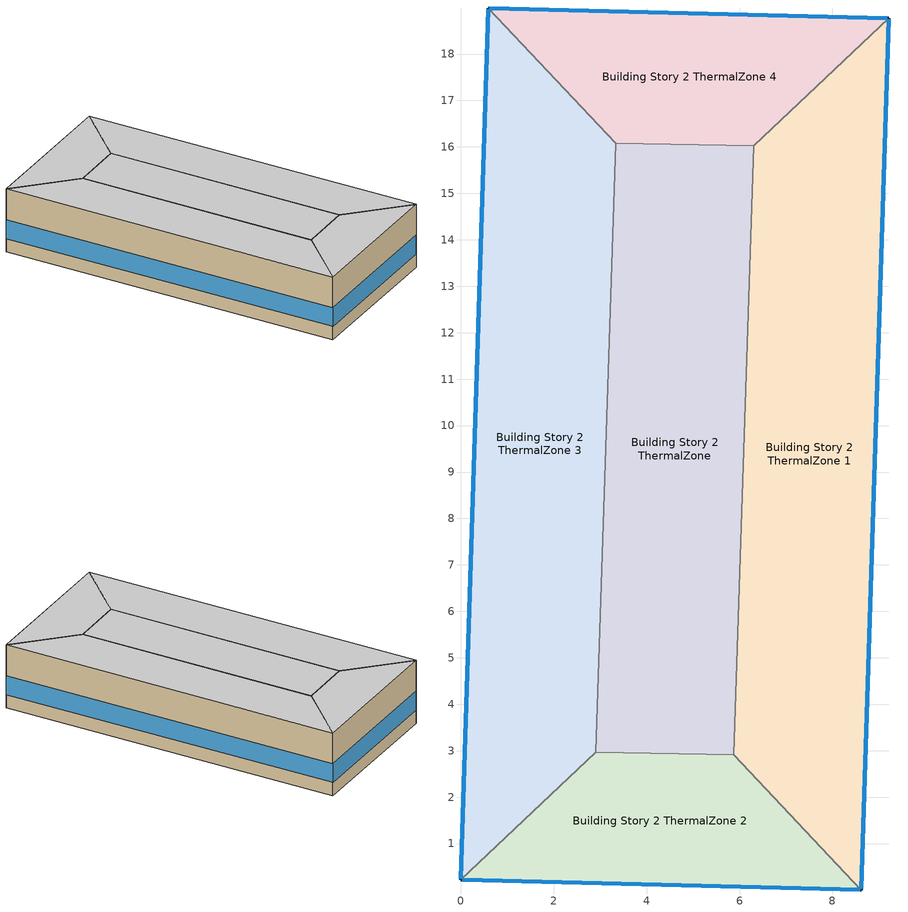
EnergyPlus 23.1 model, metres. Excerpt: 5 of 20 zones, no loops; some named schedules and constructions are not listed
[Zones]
Building Story 2 ThermalZone
 floor adiabatic (Typical Interior Floor): 6.3,16.02 5.88,2.91 2.91,2.97 3.33,16.08 z3.6
 wall adiabatic (Typical Interior Wall): 5.88,2.91 6.3,16.02 3.33,16.08 2.91,2.97 5.88,2.91 z3.6:7.2
 ceiling adiabatic (Typical Interior Ceiling): 3.33,16.08 2.91,2.97 5.88,2.91 6.3,16.02 z7.2
Building Story 2 ThermalZone 1
 floor adiabatic (Typical Interior Ceiling): 9.21,18.77 8.62,0 5.88,2.91 6.3,16.02 z3.6
 wall outside (Typical Insulated Steel Framed Exterior Wall R-12.99): 8.62,0 9.21,18.77 z3.6:7.2
 wall adiabatic (Typical Interior Wall): 9.21,18.77 6.3,16.02 5.88,2.91 8.62,0 z3.6:7.2
 window (U 0.55 SHGC 0.25): 8.63,0.03 9.21,18.74 z4.36:5.44
 ceiling adiabatic (Typical Interior Ceiling): 6.3,16.02 5.88,2.91 8.62,0 9.21,18.77 z7.2
Building Story 2 ThermalZone 2
 floor adiabatic (Typical Interior Ceiling): 8.62,0 0,0.22 2.91,2.97 5.88,2.91 z3.6
 wall outside (Typical Insulated Steel Framed Exterior Wall R-12.99): 0,0.22 8.62,0 z3.6:7.2
 wall adiabatic (Typical Interior Wall): 8.62,0 5.88,2.91 2.91,2.97 0,0.22 z3.6:7.2
 window (U 0.55 SHGC 0.25): 0.03,0.22 8.6,0 z4.36:5.45
 ceiling adiabatic (Typical Interior Ceiling): 5.88,2.91 2.91,2.97 0,0.22 8.62,0 z7.2
Building Story 2 ThermalZone 3
 floor adiabatic (Typical Interior Ceiling): 0,0.22 0.59,18.99 3.33,16.08 2.91,2.97 z3.6
 wall outside (Typical Insulated Steel Framed Exterior Wall R-12.99): 0.59,18.99 0,0.22 z3.6:7.2
 wall adiabatic (Typical Interior Wall): 0,0.22 2.91,2.97 3.33,16.08 0.59,18.99 z3.6:7.2
 window (U 0.55 SHGC 0.25): 0.59,18.97 0,0.25 z4.36:5.44
 ceiling adiabatic (Typical Interior Ceiling): 2.91,2.97 3.33,16.08 0.59,18.99 0,0.22 z7.2
Building Story 2 ThermalZone 4
 floor adiabatic (Typical Interior Ceiling): 0.59,18.99 9.21,18.77 6.3,16.02 3.33,16.08 z3.6
 wall outside (Typical Insulated Steel Framed Exterior Wall R-12.99): 9.21,18.77 0.59,18.99 z3.6:7.2
 wall adiabatic (Typical Interior Wall): 0.59,18.99 3.33,16.08 6.3,16.02 9.21,18.77 z3.6:7.2
 window (U 0.55 SHGC 0.25): 9.19,18.77 0.61,18.99 z4.36:5.45
 ceiling adiabatic (Typical Interior Ceiling): 3.33,16.08 6.3,16.02 9.21,18.77 0.59,18.99 z7.2
[Schedule:Day:Interval]
19 space(s) Occ Sch Saturday 1: No, 05:00, 0, 06:00, 0.00139864, 07:00, 0, 08:00, 0.00293715, 11:00, 0, 12:00, 0.00293715, 16:00, 0, 17:00, 0.000699321, 18:00, 0, 19:00, 0.000699321, 24:00, 0
19 space(s) Occ Sch Sunday 1: No, 05:00, 0, 06:00, 0.000699321, 17:00, 0, 18:00, 0.000699321, 24:00, 0
19 space(s) Occ Sch Default 1; 19 space(s) Occ Sch Wednesday 5; 19 space(s) Occ Sch Thursday 5; 19 space(s) Occ Sch Friday 5; 19 space(s) Occ Sch Monday 5; 19 space(s) Occ Sch Tuesday 5: No, 05:00, 0, 06:00, 0.00139864, 07:00, 0.00153851, 08:00, 0.0809814, 09:00, 0.0131472, 11:00, 0, 13:00, 0.00657362, 14:00, 0, 15:00, 0.0146857, 16:00, 0.0261546, 17:00, 0.01035, 18:00, 0.00293715, 19:00, 0, 20:00, 0.0359451, 21:00, 0.0349661, 22:00, 0.000699321, 24:00, 0
19 space(s) Occ Sch Wednesday 7; 19 space(s) Occ Sch Thursday 7; 19 space(s) Occ Sch Friday 7; 19 space(s) Occ Sch Monday 7; 19 space(s) Occ Sch Tuesday 7: No, 05:00, 0, 06:00, 0.00139864, 07:00, 0.00153851, 08:00, 0.0348262, 09:00, 0.00209796, 11:00, 0, 13:00, 0.00657362, 16:00, 0, 17:00, 0.000559457, 18:00, 0.00279729, 19:00, 0.0163641, 20:00, 0, 21:00, 0.0187418, 22:00, 0.000699321, 24:00, 0
19 space(s) Occ Sch Tuesday 6; 19 space(s) Occ Sch Wednesday 6; 19 space(s) Occ Sch Thursday 6; 19 space(s) Occ Sch Friday 6; 19 space(s) Occ Sch Monday 6: No, 05:00, 0, 06:00, 0.00139864, 07:00, 0.00153851, 08:00, 0.0419593, 09:00, 0.0131472, 11:00, 0, 13:00, 0.00657362, 14:00, 0, 15:00, 0.0146857, 16:00, 0.0128675, 17:00, 0.01035, 18:00, 0.00293715, 19:00, 0, 20:00, 0.0359451, 21:00, 0.0349661, 22:00, 0.000699321, 24:00, 0
19 space(s) Occ Sch Summer Design Day 1; 19 space(s) Occ Sch Winter Design Day 1; 19 space(s) Occ Sch Summer Design Day 2; 19 space(s) Occ Sch Winter Design Day 2; SchoolSecondary BLDG_LIGHT_CORRIDOR_SCH_2013 Summer Design Day; OfficeMedium BLDG_LIGHT_SCH_2013 Summer Design Day; OfficeMedium BLDG_EQUIP_SCH_2013 Summer Design Day: No, 24:00, 1
19 space(s) Occ Sch Thursday 14; 19 space(s) Occ Sch Friday 14; 19 space(s) Occ Sch Default 2; 19 space(s) Occ Sch Tuesday 14; 19 space(s) Occ Sch Wednesday 14; 19 space(s) Occ Sch Tuesday 13; 19 space(s) Occ Sch Wednesday 13; 19 space(s) Occ Sch Thursday 13; 19 space(s) Occ Sch Friday 13; 19 space(s) Occ Sch Monday 12; 19 space(s) Occ Sch Tuesday 11; 19 space(s) Occ Sch Wednesday 11; 19 space(s) Occ Sch Thursday 11; 19 space(s) Occ Sch Friday 11; 19 space(s) Occ Sch Monday 10; 19 space(s) Occ Sch Wednesday 10; 19 space(s) Occ Sch Thursday 10; 19 space(s) Occ Sch Friday 10; 19 space(s) Occ Sch Monday 9; 19 space(s) Occ Sch Tuesday 10: No, 05:00, 0, 06:00, 1, 07:00, 1, 08:00, 1, 09:00, 1, 11:00, 0, 13:00, 1, 14:00, 0, 15:00, 1, 16:00, 1, 17:00, 1, 18:00, 1, 19:00, 0, 20:00, 1, 21:00, 1, 22:00, 1, 24:00, 0
19 space(s) Occ Sch Saturday 2: No, 05:00, 0, 06:00, 1, 07:00, 0, 08:00, 1, 11:00, 0, 12:00, 1, 16:00, 0, 17:00, 1, 18:00, 0, 19:00, 1, 24:00, 0
19 space(s) Occ Sch Sunday 2: No, 05:00, 0, 06:00, 1, 17:00, 0, 18:00, 1, 24:00, 0
19 space(s) Occ Sch Wednesday 12; 19 space(s) Occ Sch Thursday 12; 19 space(s) Occ Sch Friday 12; 19 space(s) Occ Sch Monday 11; 19 space(s) Occ Sch Tuesday 12: No, 05:00, 0, 06:00, 1, 07:00, 1, 08:00, 1, 09:00, 1, 11:00, 0, 13:00, 1, 16:00, 0, 17:00, 1, 18:00, 1, 19:00, 1, 20:00, 0, 21:00, 1, 22:00, 1, 24:00, 0
SchoolSecondary BLDG_EQUIP_SCH_2013 Wkdy Day; SchoolSecondary BLDG_EQUIP_SCH_2013 Wkdy Day 2: No, 08:00, 0.295624, 17:00, 0.90367, 21:00, 0.332931, 24:00, 0.295624
SchoolSecondary BLDG_EQUIP_SCH_2013 Default|Wknd Day; SchoolSecondary BLDG_EQUIP_SCH_2013 Default|Wknd Day 2; SchoolSecondary BLDG_EQUIP_SCH_2013 Default: No, 24:00, 0.295624
SchoolSecondary BLDG_EQUIP_SCH_2013 Wkdy Day 1: No, 08:00, 0.21116, 17:00, 0.475616, 21:00, 0.237808, 24:00, 0.21116
SchoolSecondary BLDG_EQUIP_SCH_2013 Default|Wknd Day 1: No, 24:00, 0.21116
SchoolSecondary BLDG_EQUIP_SCH_2013 Summer Design Day: No, 08:00, 0.35, 17:00, 0.95, 24:00, 0.35
SchoolSecondary BLDG_EQUIP_SCH_2013 Winter Design Day 2: No, 24:00, 0.35
SchoolSecondary KITCHEN_ELEC_EQUIP_SCH Wkdy Day; SchoolSecondary KITCHEN_ELEC_EQUIP_SCH Wkdy Day 1; SchoolSecondary KITCHEN_ELEC_EQUIP_SCH Wkdy Day 2; SchoolSecondary KITCHEN_ELEC_EQUIP_SCH Summer Design Day: No, 08:00, 0.1, 10:00, 0.15, 13:00, 0.25, 15:00, 0.15, 24:00, 0.1
SchoolSecondary KITCHEN_ELEC_EQUIP_SCH Wknd Day; SchoolSecondary KITCHEN_ELEC_EQUIP_SCH Wknd Day 1; SchoolSecondary KITCHEN_ELEC_EQUIP_SCH Default; SchoolSecondary KITCHEN_ELEC_EQUIP_SCH Winter Design Day: No, 24:00, 0.1
SchoolSecondary KITCHEN_GAS_EQUIP_SCH Wkdy|SmrDsn Day; SchoolSecondary KITCHEN_GAS_EQUIP_SCH Wkdy|SmrDsn Day 1; SchoolSecondary KITCHEN_GAS_EQUIP_SCH Wkdy|SmrDsn Day 2; SchoolSecondary KITCHEN_GAS_EQUIP_SCH Summer Design Day: No, 08:00, 0.02, 10:00, 0.15, 13:00, 0.2, 15:00, 0.1, 24:00, 0.02
SchoolSecondary KITCHEN_GAS_EQUIP_SCH Wknd Day; SchoolSecondary KITCHEN_GAS_EQUIP_SCH Wknd Day 1; SchoolSecondary KITCHEN_GAS_EQUIP_SCH Default; SchoolSecondary KITCHEN_GAS_EQUIP_SCH Winter Design Day: No, 24:00, 0.02
SchoolSecondary BLDG_LIGHT_CORRIDOR_SCH_2013 Wkdy Day; SchoolSecondary BLDG_LIGHT_CORRIDOR_SCH_2013 Wkdy Day 2: No, 07:00, 0.1773, 08:00, 0.9, 21:00, 0.551772, 24:00, 0.1773
SchoolSecondary BLDG_LIGHT_CORRIDOR_SCH_2013 Wknd Day; SchoolSecondary BLDG_LIGHT_CORRIDOR_SCH_2013 Wknd Day 1; SchoolSecondary BLDG_LIGHT_CORRIDOR_SCH_2013 Default: No, 24:00, 0.1773
SchoolSecondary BLDG_LIGHT_CORRIDOR_SCH_2013 Wkdy Day 1: No, 08:00, 0.1773, 20:00, 0.30654, 21:00, 0.108699, 24:00, 0.1773
SchoolSecondary BLDG_LIGHT_CORRIDOR_SCH_2013 Winter Design Day; Schedule Day 5; OfficeMedium BLDG_LIGHT_SCH_2013 Winter Design Day; OfficeMedium BLDG_OCC_SCH Winter Design Day; Schedule Day 8; OfficeMedium BLDG_EQUIP_SCH_2013 Winter Design Day: No, 24:00, 0
OfficeMedium BLDG_LIGHT_SCH_2013 Wkdy Day: No, 05:00, 0.05, 06:00, 0.1, 07:00, 0.0862326, 08:00, 0.258698, 17:00, 0.776093, 18:00, 0.431163, 20:00, 0.258698, 22:00, 0.172465, 23:00, 0.0862326, 24:00, 0.0431163
OfficeMedium BLDG_LIGHT_SCH_2013 Sat Day: No, 06:00, 0.05, 08:00, 0.0862326, 12:00, 0.258698, 17:00, 0.129349, 19:00, 0.0431163, 24:00, 0.05
OfficeMedium BLDG_LIGHT_SCH_2013 Sun Day: No, 06:00, 0.05, 18:00, 0.0431163, 24:00, 0.05
OfficeMedium BLDG_OCC_SCH Wkdy Day: No, 06:00, 0, 07:00, 0.1, 08:00, 0.2, 12:00, 0.95, 13:00, 0.5, 17:00, 0.95, 18:00, 0.3, 22:00, 0.1, 24:00, 0.05
OfficeMedium BLDG_OCC_SCH Sat Day: No, 06:00, 0, 08:00, 0.1, 12:00, 0.3, 17:00, 0.1, 19:00, 0.05, 24:00, 0
OfficeMedium BLDG_OCC_SCH Default: No, 06:00, 0, 18:00, 0.05, 24:00, 0
OfficeMedium BLDG_OCC_SCH Summer Design Day: No, 06:00, 0, 22:00, 1, 24:00, 0.05
OfficeMedium ACTIVITY_SCH Default; OfficeMedium ACTIVITY_SCH Summer Design Day; OfficeMedium ACTIVITY_SCH Winter Design Day: No, 24:00, 120
OfficeMedium BLDG_EQUIP_SCH_2013 Wkdy Day: No, 06:00, 0.307674, 08:00, 0.381235, 12:00, 0.857778, 13:00, 0.76247, 17:00, 0.857778, 18:00, 0.476543, 24:00, 0.381235
OfficeMedium BLDG_EQUIP_SCH_2013 Sat Day: No, 06:00, 0.230755, 08:00, 0.381235, 12:00, 0.476543, 17:00, 0.33358, 19:00, 0.285926, 24:00, 0.230755
OfficeMedium BLDG_EQUIP_SCH_2013 Sun Day: No, 06:00, 0.230755, 18:00, 0.288107, 24:00, 0.230755
Schedule Day 80: No, 06:00, 0, 24:00, 1
[Schedule:Week:Daily]
Elevator Schedule 1 Week Rule - Jul5-Aug29: 19 space(s) Occ Sch Sunday 1, 19 space(s) Occ Sch Monday 7, 19 space(s) Occ Sch Tuesday 7, 19 space(s) Occ Sch Wednesday 7, 19 space(s) Occ Sch Thursday 7, 19 space(s) Occ Sch Friday 7, 19 space(s) Occ Sch Saturday 1, 19 space(s) Occ Sch Default 1, 19 space(s) Occ Sch Summer Design Day 1, 19 space(s) Occ Sch Winter Design Day 1, 19 space(s) Occ Sch Default 1, 19 space(s) Occ Sch Default 1
Elevator Schedule 1 Week Rule - Aug30-Sep5: 19 space(s) Occ Sch Sunday 1, 19 space(s) Occ Sch Monday 7, 19 space(s) Occ Sch Tuesday 6, 19 space(s) Occ Sch Wednesday 6, 19 space(s) Occ Sch Thursday 6, 19 space(s) Occ Sch Friday 6, 19 space(s) Occ Sch Saturday 1, 19 space(s) Occ Sch Default 1, 19 space(s) Occ Sch Summer Design Day 1, 19 space(s) Occ Sch Winter Design Day 1, 19 space(s) Occ Sch Default 1, 19 space(s) Occ Sch Default 1
Elevator Schedule 1 Week Rule - Sep6-Sep12: 19 space(s) Occ Sch Sunday 1, 19 space(s) Occ Sch Monday 6, 19 space(s) Occ Sch Tuesday 6, 19 space(s) Occ Sch Wednesday 6, 19 space(s) Occ Sch Thursday 6, 19 space(s) Occ Sch Friday 6, 19 space(s) Occ Sch Saturday 1, 19 space(s) Occ Sch Default 1, 19 space(s) Occ Sch Summer Design Day 1, 19 space(s) Occ Sch Winter Design Day 1, 19 space(s) Occ Sch Default 1, 19 space(s) Occ Sch Default 1
Elevator Schedule 1 Week Rule - Sep13-Sep19: 19 space(s) Occ Sch Sunday 1, 19 space(s) Occ Sch Monday 6, 19 space(s) Occ Sch Tuesday 6, 19 space(s) Occ Sch Wednesday 5, 19 space(s) Occ Sch Thursday 5, 19 space(s) Occ Sch Friday 5, 19 space(s) Occ Sch Saturday 1, 19 space(s) Occ Sch Default 1, 19 space(s) Occ Sch Summer Design Day 1, 19 space(s) Occ Sch Winter Design Day 1, 19 space(s) Occ Sch Default 1, 19 space(s) Occ Sch Default 1
Elevator Schedule 1 Week Rule - Sep20-Dec31: 19 space(s) Occ Sch Sunday 1, 19 space(s) Occ Sch Monday 5, 19 space(s) Occ Sch Tuesday 5, 19 space(s) Occ Sch Wednesday 5, 19 space(s) Occ Sch Thursday 5, 19 space(s) Occ Sch Friday 5, 19 space(s) Occ Sch Saturday 1, 19 space(s) Occ Sch Default 1, 19 space(s) Occ Sch Summer Design Day 1, 19 space(s) Occ Sch Winter Design Day 1, 19 space(s) Occ Sch Default 1, 19 space(s) Occ Sch Default 1
Elevator Schedule 2 Week Rule - Jan1-Jan3: 19 space(s) Occ Sch Thursday 14, 19 space(s) Occ Sch Thursday 14, 19 space(s) Occ Sch Thursday 14, 19 space(s) Occ Sch Thursday 14, 19 space(s) Occ Sch Thursday 14, 19 space(s) Occ Sch Friday 14, 19 space(s) Occ Sch Saturday 2, 19 space(s) Occ Sch Default 2, 19 space(s) Occ Sch Summer Design Day 2, 19 space(s) Occ Sch Winter Design Day 2, 19 space(s) Occ Sch Default 2, 19 space(s) Occ Sch Default 2
Elevator Schedule 2 Week Rule - Jan4-Jun13: 19 space(s) Occ Sch Sunday 2, 19 space(s) Occ Sch Default 2, 19 space(s) Occ Sch Tuesday 14, 19 space(s) Occ Sch Wednesday 14, 19 space(s) Occ Sch Thursday 14, 19 space(s) Occ Sch Friday 14, 19 space(s) Occ Sch Saturday 2, 19 space(s) Occ Sch Default 2, 19 space(s) Occ Sch Summer Design Day 2, 19 space(s) Occ Sch Winter Design Day 2, 19 space(s) Occ Sch Default 2, 19 space(s) Occ Sch Default 2
Elevator Schedule 2 Week Rule - Jun14-Jun20: 19 space(s) Occ Sch Sunday 2, 19 space(s) Occ Sch Default 2, 19 space(s) Occ Sch Tuesday 13, 19 space(s) Occ Sch Wednesday 13, 19 space(s) Occ Sch Thursday 13, 19 space(s) Occ Sch Friday 13, 19 space(s) Occ Sch Saturday 2, 19 space(s) Occ Sch Default 2, 19 space(s) Occ Sch Summer Design Day 2, 19 space(s) Occ Sch Winter Design Day 2, 19 space(s) Occ Sch Default 2, 19 space(s) Occ Sch Default 2
Elevator Schedule 2 Week Rule - Jun21-Jun27: 19 space(s) Occ Sch Sunday 2, 19 space(s) Occ Sch Monday 12, 19 space(s) Occ Sch Tuesday 13, 19 space(s) Occ Sch Wednesday 13, 19 space(s) Occ Sch Thursday 13, 19 space(s) Occ Sch Friday 13, 19 space(s) Occ Sch Saturday 2, 19 space(s) Occ Sch Default 2, 19 space(s) Occ Sch Summer Design Day 2, 19 space(s) Occ Sch Winter Design Day 2, 19 space(s) Occ Sch Default 2, 19 space(s) Occ Sch Default 2
Elevator Schedule 2 Week Rule - Jun28-Jul4: 19 space(s) Occ Sch Sunday 2, 19 space(s) Occ Sch Monday 12, 19 space(s) Occ Sch Tuesday 13, 19 space(s) Occ Sch Wednesday 12, 19 space(s) Occ Sch Thursday 12, 19 space(s) Occ Sch Friday 12, 19 space(s) Occ Sch Saturday 2, 19 space(s) Occ Sch Default 2, 19 space(s) Occ Sch Summer Design Day 2, 19 space(s) Occ Sch Winter Design Day 2, 19 space(s) Occ Sch Default 2, 19 space(s) Occ Sch Default 2
Elevator Schedule 2 Week Rule - Jul5-Aug29: 19 space(s) Occ Sch Sunday 2, 19 space(s) Occ Sch Monday 11, 19 space(s) Occ Sch Tuesday 12, 19 space(s) Occ Sch Wednesday 12, 19 space(s) Occ Sch Thursday 12, 19 space(s) Occ Sch Friday 12, 19 space(s) Occ Sch Saturday 2, 19 space(s) Occ Sch Default 2, 19 space(s) Occ Sch Summer Design Day 2, 19 space(s) Occ Sch Winter Design Day 2, 19 space(s) Occ Sch Default 2, 19 space(s) Occ Sch Default 2
Elevator Schedule 2 Week Rule - Aug30-Sep5: 19 space(s) Occ Sch Sunday 2, 19 space(s) Occ Sch Monday 11, 19 space(s) Occ Sch Tuesday 11, 19 space(s) Occ Sch Wednesday 11, 19 space(s) Occ Sch Thursday 11, 19 space(s) Occ Sch Friday 11, 19 space(s) Occ Sch Saturday 2, 19 space(s) Occ Sch Default 2, 19 space(s) Occ Sch Summer Design Day 2, 19 space(s) Occ Sch Winter Design Day 2, 19 space(s) Occ Sch Default 2, 19 space(s) Occ Sch Default 2
Elevator Schedule 2 Week Rule - Sep6-Sep12: 19 space(s) Occ Sch Sunday 2, 19 space(s) Occ Sch Monday 10, 19 space(s) Occ Sch Tuesday 11, 19 space(s) Occ Sch Wednesday 11, 19 space(s) Occ Sch Thursday 11, 19 space(s) Occ Sch Friday 11, 19 space(s) Occ Sch Saturday 2, 19 space(s) Occ Sch Default 2, 19 space(s) Occ Sch Summer Design Day 2, 19 space(s) Occ Sch Winter Design Day 2, 19 space(s) Occ Sch Default 2, 19 space(s) Occ Sch Default 2
Elevator Schedule 2 Week Rule - Sep13-Sep19: 19 space(s) Occ Sch Sunday 2, 19 space(s) Occ Sch Monday 10, 19 space(s) Occ Sch Tuesday 11, 19 space(s) Occ Sch Wednesday 10, 19 space(s) Occ Sch Thursday 10, 19 space(s) Occ Sch Friday 10, 19 space(s) Occ Sch Saturday 2, 19 space(s) Occ Sch Default 2, 19 space(s) Occ Sch Summer Design Day 2, 19 space(s) Occ Sch Winter Design Day 2, 19 space(s) Occ Sch Default 2, 19 space(s) Occ Sch Default 2
Elevator Schedule 2 Week Rule - Sep20-Dec31: 19 space(s) Occ Sch Sunday 2, 19 space(s) Occ Sch Monday 9, 19 space(s) Occ Sch Tuesday 10, 19 space(s) Occ Sch Wednesday 10, 19 space(s) Occ Sch Thursday 10, 19 space(s) Occ Sch Friday 10, 19 space(s) Occ Sch Saturday 2, 19 space(s) Occ Sch Default 2, 19 space(s) Occ Sch Summer Design Day 2, 19 space(s) Occ Sch Winter Design Day 2, 19 space(s) Occ Sch Default 2, 19 space(s) Occ Sch Default 2
SchoolSecondary BLDG_EQUIP_SCH_2013 Week Rule - Jan1-Jan3: SchoolSecondary BLDG_EQUIP_SCH_2013 Wkdy Day, SchoolSecondary BLDG_EQUIP_SCH_2013 Wkdy Day, SchoolSecondary BLDG_EQUIP_SCH_2013 Wkdy Day, SchoolSecondary BLDG_EQUIP_SCH_2013 Wkdy Day, SchoolSecondary BLDG_EQUIP_SCH_2013 Wkdy Day, SchoolSecondary BLDG_EQUIP_SCH_2013 Wkdy Day, SchoolSecondary BLDG_EQUIP_SCH_2013 Default|Wknd Day, SchoolSecondary BLDG_EQUIP_SCH_2013 Default, SchoolSecondary BLDG_EQUIP_SCH_2013 Summer Design Day, SchoolSecondary BLDG_EQUIP_SCH_2013 Winter Design Day 2, SchoolSecondary BLDG_EQUIP_SCH_2013 Default, SchoolSecondary BLDG_EQUIP_SCH_2013 Default
SchoolSecondary BLDG_EQUIP_SCH_2013 Week Rule - Jan4-Jun27: SchoolSecondary BLDG_EQUIP_SCH_2013 Default|Wknd Day, SchoolSecondary BLDG_EQUIP_SCH_2013 Wkdy Day, SchoolSecondary BLDG_EQUIP_SCH_2013 Wkdy Day, SchoolSecondary BLDG_EQUIP_SCH_2013 Wkdy Day, SchoolSecondary BLDG_EQUIP_SCH_2013 Wkdy Day, SchoolSecondary BLDG_EQUIP_SCH_2013 Wkdy Day, SchoolSecondary BLDG_EQUIP_SCH_2013 Default|Wknd Day, SchoolSecondary BLDG_EQUIP_SCH_2013 Default, SchoolSecondary BLDG_EQUIP_SCH_2013 Summer Design Day, SchoolSecondary BLDG_EQUIP_SCH_2013 Winter Design Day 2, SchoolSecondary BLDG_EQUIP_SCH_2013 Default, SchoolSecondary BLDG_EQUIP_SCH_2013 Default
SchoolSecondary BLDG_EQUIP_SCH_2013 Week Rule - Jun28-Jul4: SchoolSecondary BLDG_EQUIP_SCH_2013 Default|Wknd Day, SchoolSecondary BLDG_EQUIP_SCH_2013 Wkdy Day, SchoolSecondary BLDG_EQUIP_SCH_2013 Wkdy Day, SchoolSecondary BLDG_EQUIP_SCH_2013 Wkdy Day 1, SchoolSecondary BLDG_EQUIP_SCH_2013 Wkdy Day 1, SchoolSecondary BLDG_EQUIP_SCH_2013 Wkdy Day 1, SchoolSecondary BLDG_EQUIP_SCH_2013 Default|Wknd Day 1, SchoolSecondary BLDG_EQUIP_SCH_2013 Default, SchoolSecondary BLDG_EQUIP_SCH_2013 Summer Design Day, SchoolSecondary BLDG_EQUIP_SCH_2013 Winter Design Day 2, SchoolSecondary BLDG_EQUIP_SCH_2013 Default, SchoolSecondary BLDG_EQUIP_SCH_2013 Default
SchoolSecondary BLDG_EQUIP_SCH_2013 Week Rule - Jul5-Aug29: SchoolSecondary BLDG_EQUIP_SCH_2013 Default|Wknd Day 1, SchoolSecondary BLDG_EQUIP_SCH_2013 Wkdy Day 1, SchoolSecondary BLDG_EQUIP_SCH_2013 Wkdy Day 1, SchoolSecondary BLDG_EQUIP_SCH_2013 Wkdy Day 1, SchoolSecondary BLDG_EQUIP_SCH_2013 Wkdy Day 1, SchoolSecondary BLDG_EQUIP_SCH_2013 Wkdy Day 1, SchoolSecondary BLDG_EQUIP_SCH_2013 Default|Wknd Day 1, SchoolSecondary BLDG_EQUIP_SCH_2013 Default, SchoolSecondary BLDG_EQUIP_SCH_2013 Summer Design Day, SchoolSecondary BLDG_EQUIP_SCH_2013 Winter Design Day 2, SchoolSecondary BLDG_EQUIP_SCH_2013 Default, SchoolSecondary BLDG_EQUIP_SCH_2013 Default
SchoolSecondary BLDG_EQUIP_SCH_2013 Week Rule - Aug30-Sep5: SchoolSecondary BLDG_EQUIP_SCH_2013 Default|Wknd Day 1, SchoolSecondary BLDG_EQUIP_SCH_2013 Wkdy Day 1, SchoolSecondary BLDG_EQUIP_SCH_2013 Wkdy Day 2, SchoolSecondary BLDG_EQUIP_SCH_2013 Wkdy Day 2, SchoolSecondary BLDG_EQUIP_SCH_2013 Wkdy Day 2, SchoolSecondary BLDG_EQUIP_SCH_2013 Wkdy Day 2, SchoolSecondary BLDG_EQUIP_SCH_2013 Default|Wknd Day 2, SchoolSecondary BLDG_EQUIP_SCH_2013 Default, SchoolSecondary BLDG_EQUIP_SCH_2013 Summer Design Day, SchoolSecondary BLDG_EQUIP_SCH_2013 Winter Design Day 2, SchoolSecondary BLDG_EQUIP_SCH_2013 Default, SchoolSecondary BLDG_EQUIP_SCH_2013 Default
SchoolSecondary BLDG_EQUIP_SCH_2013 Week Rule - Sep6-Dec31: SchoolSecondary BLDG_EQUIP_SCH_2013 Default|Wknd Day 2, SchoolSecondary BLDG_EQUIP_SCH_2013 Wkdy Day 2, SchoolSecondary BLDG_EQUIP_SCH_2013 Wkdy Day 2, SchoolSecondary BLDG_EQUIP_SCH_2013 Wkdy Day 2, SchoolSecondary BLDG_EQUIP_SCH_2013 Wkdy Day 2, SchoolSecondary BLDG_EQUIP_SCH_2013 Wkdy Day 2, SchoolSecondary BLDG_EQUIP_SCH_2013 Default|Wknd Day 2, SchoolSecondary BLDG_EQUIP_SCH_2013 Default, SchoolSecondary BLDG_EQUIP_SCH_2013 Summer Design Day, SchoolSecondary BLDG_EQUIP_SCH_2013 Winter Design Day 2, SchoolSecondary BLDG_EQUIP_SCH_2013 Default, SchoolSecondary BLDG_EQUIP_SCH_2013 Default
SchoolSecondary KITCHEN_ELEC_EQUIP_SCH Week Rule - Jan1-Jan3: SchoolSecondary KITCHEN_ELEC_EQUIP_SCH Wkdy Day, SchoolSecondary KITCHEN_ELEC_EQUIP_SCH Wkdy Day, SchoolSecondary KITCHEN_ELEC_EQUIP_SCH Wkdy Day, SchoolSecondary KITCHEN_ELEC_EQUIP_SCH Wkdy Day, SchoolSecondary KITCHEN_ELEC_EQUIP_SCH Wkdy Day, SchoolSecondary KITCHEN_ELEC_EQUIP_SCH Wkdy Day, SchoolSecondary KITCHEN_ELEC_EQUIP_SCH Wknd Day, SchoolSecondary KITCHEN_ELEC_EQUIP_SCH Default, SchoolSecondary KITCHEN_ELEC_EQUIP_SCH Summer Design Day, SchoolSecondary KITCHEN_ELEC_EQUIP_SCH Winter Design Day, SchoolSecondary KITCHEN_ELEC_EQUIP_SCH Default, SchoolSecondary KITCHEN_ELEC_EQUIP_SCH Default
SchoolSecondary KITCHEN_ELEC_EQUIP_SCH Week Rule - Jan4-Jun27: SchoolSecondary KITCHEN_ELEC_EQUIP_SCH Wknd Day, SchoolSecondary KITCHEN_ELEC_EQUIP_SCH Wkdy Day, SchoolSecondary KITCHEN_ELEC_EQUIP_SCH Wkdy Day, SchoolSecondary KITCHEN_ELEC_EQUIP_SCH Wkdy Day, SchoolSecondary KITCHEN_ELEC_EQUIP_SCH Wkdy Day, SchoolSecondary KITCHEN_ELEC_EQUIP_SCH Wkdy Day, SchoolSecondary KITCHEN_ELEC_EQUIP_SCH Wknd Day, SchoolSecondary KITCHEN_ELEC_EQUIP_SCH Default, SchoolSecondary KITCHEN_ELEC_EQUIP_SCH Summer Design Day, SchoolSecondary KITCHEN_ELEC_EQUIP_SCH Winter Design Day, SchoolSecondary KITCHEN_ELEC_EQUIP_SCH Default, SchoolSecondary KITCHEN_ELEC_EQUIP_SCH Default
SchoolSecondary KITCHEN_ELEC_EQUIP_SCH Week Rule - Jun28-Jul4: SchoolSecondary KITCHEN_ELEC_EQUIP_SCH Wknd Day, SchoolSecondary KITCHEN_ELEC_EQUIP_SCH Wkdy Day, SchoolSecondary KITCHEN_ELEC_EQUIP_SCH Wkdy Day, SchoolSecondary KITCHEN_ELEC_EQUIP_SCH Wkdy Day 1, SchoolSecondary KITCHEN_ELEC_EQUIP_SCH Wkdy Day 1, SchoolSecondary KITCHEN_ELEC_EQUIP_SCH Wkdy Day 1, SchoolSecondary KITCHEN_ELEC_EQUIP_SCH Wknd Day 1, SchoolSecondary KITCHEN_ELEC_EQUIP_SCH Default, SchoolSecondary KITCHEN_ELEC_EQUIP_SCH Summer Design Day, SchoolSecondary KITCHEN_ELEC_EQUIP_SCH Winter Design Day, SchoolSecondary KITCHEN_ELEC_EQUIP_SCH Default, SchoolSecondary KITCHEN_ELEC_EQUIP_SCH Default
SchoolSecondary KITCHEN_ELEC_EQUIP_SCH Week Rule - Jul5-Aug29: SchoolSecondary KITCHEN_ELEC_EQUIP_SCH Wknd Day 1, SchoolSecondary KITCHEN_ELEC_EQUIP_SCH Wkdy Day 1, SchoolSecondary KITCHEN_ELEC_EQUIP_SCH Wkdy Day 1, SchoolSecondary KITCHEN_ELEC_EQUIP_SCH Wkdy Day 1, SchoolSecondary KITCHEN_ELEC_EQUIP_SCH Wkdy Day 1, SchoolSecondary KITCHEN_ELEC_EQUIP_SCH Wkdy Day 1, SchoolSecondary KITCHEN_ELEC_EQUIP_SCH Wknd Day 1, SchoolSecondary KITCHEN_ELEC_EQUIP_SCH Default, SchoolSecondary KITCHEN_ELEC_EQUIP_SCH Summer Design Day, SchoolSecondary KITCHEN_ELEC_EQUIP_SCH Winter Design Day, SchoolSecondary KITCHEN_ELEC_EQUIP_SCH Default, SchoolSecondary KITCHEN_ELEC_EQUIP_SCH Default
SchoolSecondary KITCHEN_ELEC_EQUIP_SCH Week Rule - Aug30-Sep5: SchoolSecondary KITCHEN_ELEC_EQUIP_SCH Wknd Day 1, SchoolSecondary KITCHEN_ELEC_EQUIP_SCH Wkdy Day 1, SchoolSecondary KITCHEN_ELEC_EQUIP_SCH Wkdy Day 2, SchoolSecondary KITCHEN_ELEC_EQUIP_SCH Wkdy Day 2, SchoolSecondary KITCHEN_ELEC_EQUIP_SCH Wkdy Day 2, SchoolSecondary KITCHEN_ELEC_EQUIP_SCH Wkdy Day 2, SchoolSecondary KITCHEN_ELEC_EQUIP_SCH Default, SchoolSecondary KITCHEN_ELEC_EQUIP_SCH Default, SchoolSecondary KITCHEN_ELEC_EQUIP_SCH Summer Design Day, SchoolSecondary KITCHEN_ELEC_EQUIP_SCH Winter Design Day, SchoolSecondary KITCHEN_ELEC_EQUIP_SCH Default, SchoolSecondary KITCHEN_ELEC_EQUIP_SCH Default
SchoolSecondary KITCHEN_ELEC_EQUIP_SCH Week Rule - Sep6-Dec31: SchoolSecondary KITCHEN_ELEC_EQUIP_SCH Default, SchoolSecondary KITCHEN_ELEC_EQUIP_SCH Wkdy Day 2, SchoolSecondary KITCHEN_ELEC_EQUIP_SCH Wkdy Day 2, SchoolSecondary KITCHEN_ELEC_EQUIP_SCH Wkdy Day 2, SchoolSecondary KITCHEN_ELEC_EQUIP_SCH Wkdy Day 2, SchoolSecondary KITCHEN_ELEC_EQUIP_SCH Wkdy Day 2, SchoolSecondary KITCHEN_ELEC_EQUIP_SCH Default, SchoolSecondary KITCHEN_ELEC_EQUIP_SCH Default, SchoolSecondary KITCHEN_ELEC_EQUIP_SCH Summer Design Day, SchoolSecondary KITCHEN_ELEC_EQUIP_SCH Winter Design Day, SchoolSecondary KITCHEN_ELEC_EQUIP_SCH Default, SchoolSecondary KITCHEN_ELEC_EQUIP_SCH Default
SchoolSecondary KITCHEN_GAS_EQUIP_SCH Week Rule - Jan1-Jan3: SchoolSecondary KITCHEN_GAS_EQUIP_SCH Wkdy|SmrDsn Day, SchoolSecondary KITCHEN_GAS_EQUIP_SCH Wkdy|SmrDsn Day, SchoolSecondary KITCHEN_GAS_EQUIP_SCH Wkdy|SmrDsn Day, SchoolSecondary KITCHEN_GAS_EQUIP_SCH Wkdy|SmrDsn Day, SchoolSecondary KITCHEN_GAS_EQUIP_SCH Wkdy|SmrDsn Day, SchoolSecondary KITCHEN_GAS_EQUIP_SCH Wkdy|SmrDsn Day, SchoolSecondary KITCHEN_GAS_EQUIP_SCH Wknd Day, SchoolSecondary KITCHEN_GAS_EQUIP_SCH Default, SchoolSecondary KITCHEN_GAS_EQUIP_SCH Summer Design Day, SchoolSecondary KITCHEN_GAS_EQUIP_SCH Winter Design Day, SchoolSecondary KITCHEN_GAS_EQUIP_SCH Default, SchoolSecondary KITCHEN_GAS_EQUIP_SCH Default
SchoolSecondary KITCHEN_GAS_EQUIP_SCH Week Rule - Jan4-Jun27: SchoolSecondary KITCHEN_GAS_EQUIP_SCH Wknd Day, SchoolSecondary KITCHEN_GAS_EQUIP_SCH Wkdy|SmrDsn Day, SchoolSecondary KITCHEN_GAS_EQUIP_SCH Wkdy|SmrDsn Day, SchoolSecondary KITCHEN_GAS_EQUIP_SCH Wkdy|SmrDsn Day, SchoolSecondary KITCHEN_GAS_EQUIP_SCH Wkdy|SmrDsn Day, SchoolSecondary KITCHEN_GAS_EQUIP_SCH Wkdy|SmrDsn Day, SchoolSecondary KITCHEN_GAS_EQUIP_SCH Wknd Day, SchoolSecondary KITCHEN_GAS_EQUIP_SCH Default, SchoolSecondary KITCHEN_GAS_EQUIP_SCH Summer Design Day, SchoolSecondary KITCHEN_GAS_EQUIP_SCH Winter Design Day, SchoolSecondary KITCHEN_GAS_EQUIP_SCH Default, SchoolSecondary KITCHEN_GAS_EQUIP_SCH Default
SchoolSecondary KITCHEN_GAS_EQUIP_SCH Week Rule - Jun28-Jul4: SchoolSecondary KITCHEN_GAS_EQUIP_SCH Wknd Day, SchoolSecondary KITCHEN_GAS_EQUIP_SCH Wkdy|SmrDsn Day, SchoolSecondary KITCHEN_GAS_EQUIP_SCH Wkdy|SmrDsn Day, SchoolSecondary KITCHEN_GAS_EQUIP_SCH Wkdy|SmrDsn Day 1, SchoolSecondary KITCHEN_GAS_EQUIP_SCH Wkdy|SmrDsn Day 1, SchoolSecondary KITCHEN_GAS_EQUIP_SCH Wkdy|SmrDsn Day 1, SchoolSecondary KITCHEN_GAS_EQUIP_SCH Wknd Day 1, SchoolSecondary KITCHEN_GAS_EQUIP_SCH Default, SchoolSecondary KITCHEN_GAS_EQUIP_SCH Summer Design Day, SchoolSecondary KITCHEN_GAS_EQUIP_SCH Winter Design Day, SchoolSecondary KITCHEN_GAS_EQUIP_SCH Default, SchoolSecondary KITCHEN_GAS_EQUIP_SCH Default
SchoolSecondary KITCHEN_GAS_EQUIP_SCH Week Rule - Jul5-Aug29: SchoolSecondary KITCHEN_GAS_EQUIP_SCH Wknd Day 1, SchoolSecondary KITCHEN_GAS_EQUIP_SCH Wkdy|SmrDsn Day 1, SchoolSecondary KITCHEN_GAS_EQUIP_SCH Wkdy|SmrDsn Day 1, SchoolSecondary KITCHEN_GAS_EQUIP_SCH Wkdy|SmrDsn Day 1, SchoolSecondary KITCHEN_GAS_EQUIP_SCH Wkdy|SmrDsn Day 1, SchoolSecondary KITCHEN_GAS_EQUIP_SCH Wkdy|SmrDsn Day 1, SchoolSecondary KITCHEN_GAS_EQUIP_SCH Wknd Day 1, SchoolSecondary KITCHEN_GAS_EQUIP_SCH Default, SchoolSecondary KITCHEN_GAS_EQUIP_SCH Summer Design Day, SchoolSecondary KITCHEN_GAS_EQUIP_SCH Winter Design Day, SchoolSecondary KITCHEN_GAS_EQUIP_SCH Default, SchoolSecondary KITCHEN_GAS_EQUIP_SCH Default
SchoolSecondary KITCHEN_GAS_EQUIP_SCH Week Rule - Aug30-Sep5: SchoolSecondary KITCHEN_GAS_EQUIP_SCH Wknd Day 1, SchoolSecondary KITCHEN_GAS_EQUIP_SCH Wkdy|SmrDsn Day 1, SchoolSecondary KITCHEN_GAS_EQUIP_SCH Wkdy|SmrDsn Day 2, SchoolSecondary KITCHEN_GAS_EQUIP_SCH Wkdy|SmrDsn Day 2, SchoolSecondary KITCHEN_GAS_EQUIP_SCH Wkdy|SmrDsn Day 2, SchoolSecondary KITCHEN_GAS_EQUIP_SCH Wkdy|SmrDsn Day 2, SchoolSecondary KITCHEN_GAS_EQUIP_SCH Default, SchoolSecondary KITCHEN_GAS_EQUIP_SCH Default, SchoolSecondary KITCHEN_GAS_EQUIP_SCH Summer Design Day, SchoolSecondary KITCHEN_GAS_EQUIP_SCH Winter Design Day, SchoolSecondary KITCHEN_GAS_EQUIP_SCH Default, SchoolSecondary KITCHEN_GAS_EQUIP_SCH Default
SchoolSecondary KITCHEN_GAS_EQUIP_SCH Week Rule - Sep6-Dec31: SchoolSecondary KITCHEN_GAS_EQUIP_SCH Default, SchoolSecondary KITCHEN_GAS_EQUIP_SCH Wkdy|SmrDsn Day 2, SchoolSecondary KITCHEN_GAS_EQUIP_SCH Wkdy|SmrDsn Day 2, SchoolSecondary KITCHEN_GAS_EQUIP_SCH Wkdy|SmrDsn Day 2, SchoolSecondary KITCHEN_GAS_EQUIP_SCH Wkdy|SmrDsn Day 2, SchoolSecondary KITCHEN_GAS_EQUIP_SCH Wkdy|SmrDsn Day 2, SchoolSecondary KITCHEN_GAS_EQUIP_SCH Default, SchoolSecondary KITCHEN_GAS_EQUIP_SCH Default, SchoolSecondary KITCHEN_GAS_EQUIP_SCH Summer Design Day, SchoolSecondary KITCHEN_GAS_EQUIP_SCH Winter Design Day, SchoolSecondary KITCHEN_GAS_EQUIP_SCH Default, SchoolSecondary KITCHEN_GAS_EQUIP_SCH Default
SchoolSecondary BLDG_LIGHT_CORRIDOR_SCH_2013 Week Rule - Jan1-Jan3: SchoolSecondary BLDG_LIGHT_CORRIDOR_SCH_2013 Wkdy Day, SchoolSecondary BLDG_LIGHT_CORRIDOR_SCH_2013 Wkdy Day, SchoolSecondary BLDG_LIGHT_CORRIDOR_SCH_2013 Wkdy Day, SchoolSecondary BLDG_LIGHT_CORRIDOR_SCH_2013 Wkdy Day, SchoolSecondary BLDG_LIGHT_CORRIDOR_SCH_2013 Wkdy Day, SchoolSecondary BLDG_LIGHT_CORRIDOR_SCH_2013 Wkdy Day, SchoolSecondary BLDG_LIGHT_CORRIDOR_SCH_2013 Wknd Day, SchoolSecondary BLDG_LIGHT_CORRIDOR_SCH_2013 Default, SchoolSecondary BLDG_LIGHT_CORRIDOR_SCH_2013 Summer Design Day, SchoolSecondary BLDG_LIGHT_CORRIDOR_SCH_2013 Winter Design Day, SchoolSecondary BLDG_LIGHT_CORRIDOR_SCH_2013 Default, SchoolSecondary BLDG_LIGHT_CORRIDOR_SCH_2013 Default
SchoolSecondary BLDG_LIGHT_CORRIDOR_SCH_2013 Week Rule - Jan4-Jun27: SchoolSecondary BLDG_LIGHT_CORRIDOR_SCH_2013 Wknd Day, SchoolSecondary BLDG_LIGHT_CORRIDOR_SCH_2013 Wkdy Day, SchoolSecondary BLDG_LIGHT_CORRIDOR_SCH_2013 Wkdy Day, SchoolSecondary BLDG_LIGHT_CORRIDOR_SCH_2013 Wkdy Day, SchoolSecondary BLDG_LIGHT_CORRIDOR_SCH_2013 Wkdy Day, SchoolSecondary BLDG_LIGHT_CORRIDOR_SCH_2013 Wkdy Day, SchoolSecondary BLDG_LIGHT_CORRIDOR_SCH_2013 Wknd Day, SchoolSecondary BLDG_LIGHT_CORRIDOR_SCH_2013 Default, SchoolSecondary BLDG_LIGHT_CORRIDOR_SCH_2013 Summer Design Day, SchoolSecondary BLDG_LIGHT_CORRIDOR_SCH_2013 Winter Design Day, SchoolSecondary BLDG_LIGHT_CORRIDOR_SCH_2013 Default, SchoolSecondary BLDG_LIGHT_CORRIDOR_SCH_2013 Default
SchoolSecondary BLDG_LIGHT_CORRIDOR_SCH_2013 Week Rule - Jun28-Jul4: SchoolSecondary BLDG_LIGHT_CORRIDOR_SCH_2013 Wknd Day, SchoolSecondary BLDG_LIGHT_CORRIDOR_SCH_2013 Wkdy Day, SchoolSecondary BLDG_LIGHT_CORRIDOR_SCH_2013 Wkdy Day, SchoolSecondary BLDG_LIGHT_CORRIDOR_SCH_2013 Wkdy Day 1, SchoolSecondary BLDG_LIGHT_CORRIDOR_SCH_2013 Wkdy Day 1, SchoolSecondary BLDG_LIGHT_CORRIDOR_SCH_2013 Wkdy Day 1, SchoolSecondary BLDG_LIGHT_CORRIDOR_SCH_2013 Wknd Day 1, SchoolSecondary BLDG_LIGHT_CORRIDOR_SCH_2013 Default, SchoolSecondary BLDG_LIGHT_CORRIDOR_SCH_2013 Summer Design Day, SchoolSecondary BLDG_LIGHT_CORRIDOR_SCH_2013 Winter Design Day, SchoolSecondary BLDG_LIGHT_CORRIDOR_SCH_2013 Default, SchoolSecondary BLDG_LIGHT_CORRIDOR_SCH_2013 Default
SchoolSecondary BLDG_LIGHT_CORRIDOR_SCH_2013 Week Rule - Jul5-Aug29: SchoolSecondary BLDG_LIGHT_CORRIDOR_SCH_2013 Wknd Day 1, SchoolSecondary BLDG_LIGHT_CORRIDOR_SCH_2013 Wkdy Day 1, SchoolSecondary BLDG_LIGHT_CORRIDOR_SCH_2013 Wkdy Day 1, SchoolSecondary BLDG_LIGHT_CORRIDOR_SCH_2013 Wkdy Day 1, SchoolSecondary BLDG_LIGHT_CORRIDOR_SCH_2013 Wkdy Day 1, SchoolSecondary BLDG_LIGHT_CORRIDOR_SCH_2013 Wkdy Day 1, SchoolSecondary BLDG_LIGHT_CORRIDOR_SCH_2013 Wknd Day 1, SchoolSecondary BLDG_LIGHT_CORRIDOR_SCH_2013 Default, SchoolSecondary BLDG_LIGHT_CORRIDOR_SCH_2013 Summer Design Day, SchoolSecondary BLDG_LIGHT_CORRIDOR_SCH_2013 Winter Design Day, SchoolSecondary BLDG_LIGHT_CORRIDOR_SCH_2013 Default, SchoolSecondary BLDG_LIGHT_CORRIDOR_SCH_2013 Default
SchoolSecondary BLDG_LIGHT_CORRIDOR_SCH_2013 Week Rule - Aug30-Sep5: SchoolSecondary BLDG_LIGHT_CORRIDOR_SCH_2013 Wknd Day 1, SchoolSecondary BLDG_LIGHT_CORRIDOR_SCH_2013 Wkdy Day 1, SchoolSecondary BLDG_LIGHT_CORRIDOR_SCH_2013 Wkdy Day 2, SchoolSecondary BLDG_LIGHT_CORRIDOR_SCH_2013 Wkdy Day 2, SchoolSecondary BLDG_LIGHT_CORRIDOR_SCH_2013 Wkdy Day 2, SchoolSecondary BLDG_LIGHT_CORRIDOR_SCH_2013 Wkdy Day 2, SchoolSecondary BLDG_LIGHT_CORRIDOR_SCH_2013 Default, SchoolSecondary BLDG_LIGHT_CORRIDOR_SCH_2013 Default, SchoolSecondary BLDG_LIGHT_CORRIDOR_SCH_2013 Summer Design Day, SchoolSecondary BLDG_LIGHT_CORRIDOR_SCH_2013 Winter Design Day, SchoolSecondary BLDG_LIGHT_CORRIDOR_SCH_2013 Default, SchoolSecondary BLDG_LIGHT_CORRIDOR_SCH_2013 Default
SchoolSecondary BLDG_LIGHT_CORRIDOR_SCH_2013 Week Rule - Sep6-Dec31: SchoolSecondary BLDG_LIGHT_CORRIDOR_SCH_2013 Default, SchoolSecondary BLDG_LIGHT_CORRIDOR_SCH_2013 Wkdy Day 2, SchoolSecondary BLDG_LIGHT_CORRIDOR_SCH_2013 Wkdy Day 2, SchoolSecondary BLDG_LIGHT_CORRIDOR_SCH_2013 Wkdy Day 2, SchoolSecondary BLDG_LIGHT_CORRIDOR_SCH_2013 Wkdy Day 2, SchoolSecondary BLDG_LIGHT_CORRIDOR_SCH_2013 Wkdy Day 2, SchoolSecondary BLDG_LIGHT_CORRIDOR_SCH_2013 Default, SchoolSecondary BLDG_LIGHT_CORRIDOR_SCH_2013 Default, SchoolSecondary BLDG_LIGHT_CORRIDOR_SCH_2013 Summer Design Day, SchoolSecondary BLDG_LIGHT_CORRIDOR_SCH_2013 Winter Design Day, SchoolSecondary BLDG_LIGHT_CORRIDOR_SCH_2013 Default, SchoolSecondary BLDG_LIGHT_CORRIDOR_SCH_2013 Default
OfficeMedium BLDG_LIGHT_SCH_2013 Week Rule - Jan1-Jan3: OfficeMedium BLDG_LIGHT_SCH_2013 Wkdy Day, OfficeMedium BLDG_LIGHT_SCH_2013 Wkdy Day, OfficeMedium BLDG_LIGHT_SCH_2013 Wkdy Day, OfficeMedium BLDG_LIGHT_SCH_2013 Wkdy Day, OfficeMedium BLDG_LIGHT_SCH_2013 Wkdy Day, OfficeMedium BLDG_LIGHT_SCH_2013 Wkdy Day, OfficeMedium BLDG_LIGHT_SCH_2013 Sat Day, Schedule Day 5, OfficeMedium BLDG_LIGHT_SCH_2013 Summer Design Day, OfficeMedium BLDG_LIGHT_SCH_2013 Winter Design Day, Schedule Day 5, Schedule Day 5
OfficeMedium BLDG_LIGHT_SCH_2013 Week Rule - Jan4-Dec31: OfficeMedium BLDG_LIGHT_SCH_2013 Sun Day, OfficeMedium BLDG_LIGHT_SCH_2013 Wkdy Day, OfficeMedium BLDG_LIGHT_SCH_2013 Wkdy Day, OfficeMedium BLDG_LIGHT_SCH_2013 Wkdy Day, OfficeMedium BLDG_LIGHT_SCH_2013 Wkdy Day, OfficeMedium BLDG_LIGHT_SCH_2013 Wkdy Day, OfficeMedium BLDG_LIGHT_SCH_2013 Sat Day, Schedule Day 5, OfficeMedium BLDG_LIGHT_SCH_2013 Summer Design Day, OfficeMedium BLDG_LIGHT_SCH_2013 Winter Design Day, Schedule Day 5, Schedule Day 5
OfficeMedium BLDG_OCC_SCH Week Rule - Jan1-Jan3: OfficeMedium BLDG_OCC_SCH Wkdy Day, OfficeMedium BLDG_OCC_SCH Wkdy Day, OfficeMedium BLDG_OCC_SCH Wkdy Day, OfficeMedium BLDG_OCC_SCH Wkdy Day, OfficeMedium BLDG_OCC_SCH Wkdy Day, OfficeMedium BLDG_OCC_SCH Wkdy Day, OfficeMedium BLDG_OCC_SCH Sat Day, OfficeMedium BLDG_OCC_SCH Default, OfficeMedium BLDG_OCC_SCH Summer Design Day, OfficeMedium BLDG_OCC_SCH Winter Design Day, OfficeMedium BLDG_OCC_SCH Default, OfficeMedium BLDG_OCC_SCH Default
OfficeMedium BLDG_OCC_SCH Week Rule - Jan4-Dec31: OfficeMedium BLDG_OCC_SCH Default, OfficeMedium BLDG_OCC_SCH Wkdy Day, OfficeMedium BLDG_OCC_SCH Wkdy Day, OfficeMedium BLDG_OCC_SCH Wkdy Day, OfficeMedium BLDG_OCC_SCH Wkdy Day, OfficeMedium BLDG_OCC_SCH Wkdy Day, OfficeMedium BLDG_OCC_SCH Sat Day, OfficeMedium BLDG_OCC_SCH Default, OfficeMedium BLDG_OCC_SCH Summer Design Day, OfficeMedium BLDG_OCC_SCH Winter Design Day, OfficeMedium BLDG_OCC_SCH Default, OfficeMedium BLDG_OCC_SCH Default
OfficeMedium ACTIVITY_SCH Week Rule - Jan1-Dec31: OfficeMedium ACTIVITY_SCH Default, OfficeMedium ACTIVITY_SCH Default, OfficeMedium ACTIVITY_SCH Default, OfficeMedium ACTIVITY_SCH Default, OfficeMedium ACTIVITY_SCH Default, OfficeMedium ACTIVITY_SCH Default, OfficeMedium ACTIVITY_SCH Default, OfficeMedium ACTIVITY_SCH Default, OfficeMedium ACTIVITY_SCH Summer Design Day, OfficeMedium ACTIVITY_SCH Winter Design Day, OfficeMedium ACTIVITY_SCH Default, OfficeMedium ACTIVITY_SCH Default
OfficeMedium BLDG_EQUIP_SCH_2013 Week Rule - Jan1-Jan3: OfficeMedium BLDG_EQUIP_SCH_2013 Wkdy Day, OfficeMedium BLDG_EQUIP_SCH_2013 Wkdy Day, OfficeMedium BLDG_EQUIP_SCH_2013 Wkdy Day, OfficeMedium BLDG_EQUIP_SCH_2013 Wkdy Day, OfficeMedium BLDG_EQUIP_SCH_2013 Wkdy Day, OfficeMedium BLDG_EQUIP_SCH_2013 Wkdy Day, OfficeMedium BLDG_EQUIP_SCH_2013 Sat Day, Schedule Day 8, OfficeMedium BLDG_EQUIP_SCH_2013 Summer Design Day, OfficeMedium BLDG_EQUIP_SCH_2013 Winter Design Day, Schedule Day 8, Schedule Day 8
OfficeMedium BLDG_EQUIP_SCH_2013 Week Rule - Jan4-Dec31: OfficeMedium BLDG_EQUIP_SCH_2013 Sun Day, OfficeMedium BLDG_EQUIP_SCH_2013 Wkdy Day, OfficeMedium BLDG_EQUIP_SCH_2013 Wkdy Day, OfficeMedium BLDG_EQUIP_SCH_2013 Wkdy Day, OfficeMedium BLDG_EQUIP_SCH_2013 Wkdy Day, OfficeMedium BLDG_EQUIP_SCH_2013 Wkdy Day, OfficeMedium BLDG_EQUIP_SCH_2013 Sat Day, Schedule Day 8, OfficeMedium BLDG_EQUIP_SCH_2013 Summer Design Day, OfficeMedium BLDG_EQUIP_SCH_2013 Winter Design Day, Schedule Day 8, Schedule Day 8
Schedule Ruleset 1 Week Rule - Jan1-Dec31: Schedule Day 80, Schedule Day 80, Schedule Day 80, Schedule Day 80, Schedule Day 80, Schedule Day 80, Schedule Day 80, Schedule Day 80, Schedule Day 80, Schedule Day 80, Schedule Day 80, Schedule Day 80
Schedule Ruleset 2 Week Rule - Jan1-Dec31: Schedule Day 81, Schedule Day 81, Schedule Day 81, Schedule Day 81, Schedule Day 81, Schedule Day 81, Schedule Day 81, Schedule Day 81, Schedule Day 81, Schedule Day 81, Schedule Day 81, Schedule Day 81
[Schedule:Year]
SchoolSecondary BLDG_OCC_SCH_Cafeteria: SchoolSecondary BLDG_OCC_SCH_Cafeteria Week Rule - Jan1-Jan3, 1, 1, 1, 3, SchoolSecondary BLDG_OCC_SCH_Cafeteria Week Rule - Jan4-Jun27, 1, 4, 6, 27, SchoolSecondary BLDG_OCC_SCH_Cafeteria Week Rule - Jun28-Jul4, 6, 28, 7, 4, SchoolSecondary BLDG_OCC_SCH_Cafeteria Week Rule - Jul5-Aug29, 7, 5, 8, 29, SchoolSecondary BLDG_OCC_SCH_Cafeteria Week Rule - Aug30-Sep5, 8, 30, 9, 5, SchoolSecondary BLDG_OCC_SCH_Cafeteria Week Rule - Sep6-Dec31, 9, 6, 12, 31
SchoolSecondary BLDG_OCC_SCH_Extend: SchoolSecondary BLDG_OCC_SCH_Extend Week Rule - Jan1-Jan3, 1, 1, 1, 3, SchoolSecondary BLDG_OCC_SCH_Extend Week Rule - Jan4-Jun27, 1, 4, 6, 27, SchoolSecondary BLDG_OCC_SCH_Extend Week Rule - Jun28-Jul4, 6, 28, 7, 4, SchoolSecondary BLDG_OCC_SCH_Extend Week Rule - Jul5-Aug29, 7, 5, 8, 29, SchoolSecondary BLDG_OCC_SCH_Extend Week Rule - Aug30-Sep5, 8, 30, 9, 5, SchoolSecondary BLDG_OCC_SCH_Extend Week Rule - Sep6-Dec31, 9, 6, 12, 31
SchoolSecondary BLDG_OCC_SCH_Gym: SchoolSecondary BLDG_OCC_SCH_Gym Week Rule - Jan1-Jan3, 1, 1, 1, 3, SchoolSecondary BLDG_OCC_SCH_Gym Week Rule - Jan4-Jun27, 1, 4, 6, 27, SchoolSecondary BLDG_OCC_SCH_Gym Week Rule - Jun28-Jul4, 6, 28, 7, 4, SchoolSecondary BLDG_OCC_SCH_Gym Week Rule - Jul5-Aug29, 7, 5, 8, 29, SchoolSecondary BLDG_OCC_SCH_Gym Week Rule - Aug30-Sep5, 8, 30, 9, 5, SchoolSecondary BLDG_OCC_SCH_Gym Week Rule - Sep6-Dec31, 9, 6, 12, 31
SchoolSecondary BLDG_OCC_SCH: SchoolSecondary BLDG_OCC_SCH Week Rule - Jan1-Jan3, 1, 1, 1, 3, SchoolSecondary BLDG_OCC_SCH Week Rule - Jan4-Jun13, 1, 4, 6, 13, SchoolSecondary BLDG_OCC_SCH Week Rule - Jun14-Jun20, 6, 14, 6, 20, SchoolSecondary BLDG_OCC_SCH Week Rule - Jun21-Sep12, 6, 21, 9, 12, SchoolSecondary BLDG_OCC_SCH Week Rule - Sep13-Sep19, 9, 13, 9, 19, SchoolSecondary BLDG_OCC_SCH Week Rule - Sep20-Dec31, 9, 20, 12, 31
SchoolSecondary BLDG_OCC_SCH_Offices: SchoolSecondary BLDG_OCC_SCH_Offices Week Rule - Jan1-Jan3, 1, 1, 1, 3, SchoolSecondary BLDG_OCC_SCH_Offices Week Rule - Jan4-Jun27, 1, 4, 6, 27, SchoolSecondary BLDG_OCC_SCH_Offices Week Rule - Jun28-Jul4, 6, 28, 7, 4, SchoolSecondary BLDG_OCC_SCH_Offices Week Rule - Jul5-Aug29, 7, 5, 8, 29, SchoolSecondary BLDG_OCC_SCH_Offices Week Rule - Aug30-Sep5, 8, 30, 9, 5, SchoolSecondary BLDG_OCC_SCH_Offices Week Rule - Sep6-Dec31, 9, 6, 12, 31
Elevator Schedule 3: Elevator Schedule 3 Week Rule - Jan1-Jan3, 1, 1, 1, 3, Elevator Schedule 3 Week Rule - Jan4-Jun13, 1, 4, 6, 13, Elevator Schedule 3 Week Rule - Jun14-Jun20, 6, 14, 6, 20, Elevator Schedule 3 Week Rule - Jun21-Jun27, 6, 21, 6, 27, Elevator Schedule 3 Week Rule - Jun28-Jul4, 6, 28, 7, 4, Elevator Schedule 3 Week Rule - Jul5-Aug29, 7, 5, 8, 29, Elevator Schedule 3 Week Rule - Aug30-Sep5, 8, 30, 9, 5, Elevator Schedule 3 Week Rule - Sep6-Sep12, 9, 6, 9, 12, Elevator Schedule 3 Week Rule - Sep13-Sep19, 9, 13, 9, 19, Elevator Schedule 3 Week Rule - Sep20-Dec31, 9, 20, 12, 31
Elevator Schedule 1: Elevator Schedule 1 Week Rule - Jan1-Jan3, 1, 1, 1, 3, Elevator Schedule 1 Week Rule - Jan4-Jun13, 1, 4, 6, 13, Elevator Schedule 1 Week Rule - Jun14-Jun20, 6, 14, 6, 20, Elevator Schedule 1 Week Rule - Jun21-Jun27, 6, 21, 6, 27, Elevator Schedule 1 Week Rule - Jun28-Jul4, 6, 28, 7, 4, Elevator Schedule 1 Week Rule - Jul5-Aug29, 7, 5, 8, 29, Elevator Schedule 1 Week Rule - Aug30-Sep5, 8, 30, 9, 5, Elevator Schedule 1 Week Rule - Sep6-Sep12, 9, 6, 9, 12, Elevator Schedule 1 Week Rule - Sep13-Sep19, 9, 13, 9, 19, Elevator Schedule 1 Week Rule - Sep20-Dec31, 9, 20, 12, 31
Elevator Schedule 2: Elevator Schedule 2 Week Rule - Jan1-Jan3, 1, 1, 1, 3, Elevator Schedule 2 Week Rule - Jan4-Jun13, 1, 4, 6, 13, Elevator Schedule 2 Week Rule - Jun14-Jun20, 6, 14, 6, 20, Elevator Schedule 2 Week Rule - Jun21-Jun27, 6, 21, 6, 27, Elevator Schedule 2 Week Rule - Jun28-Jul4, 6, 28, 7, 4, Elevator Schedule 2 Week Rule - Jul5-Aug29, 7, 5, 8, 29, Elevator Schedule 2 Week Rule - Aug30-Sep5, 8, 30, 9, 5, Elevator Schedule 2 Week Rule - Sep6-Sep12, 9, 6, 9, 12, Elevator Schedule 2 Week Rule - Sep13-Sep19, 9, 13, 9, 19, Elevator Schedule 2 Week Rule - Sep20-Dec31, 9, 20, 12, 31
SchoolSecondary BLDG_EQUIP_SCH_2013: SchoolSecondary BLDG_EQUIP_SCH_2013 Week Rule - Jan1-Jan3, 1, 1, 1, 3, SchoolSecondary BLDG_EQUIP_SCH_2013 Week Rule - Jan4-Jun27, 1, 4, 6, 27, SchoolSecondary BLDG_EQUIP_SCH_2013 Week Rule - Jun28-Jul4, 6, 28, 7, 4, SchoolSecondary BLDG_EQUIP_SCH_2013 Week Rule - Jul5-Aug29, 7, 5, 8, 29, SchoolSecondary BLDG_EQUIP_SCH_2013 Week Rule - Aug30-Sep5, 8, 30, 9, 5, SchoolSecondary BLDG_EQUIP_SCH_2013 Week Rule - Sep6-Dec31, 9, 6, 12, 31
SchoolSecondary KITCHEN_ELEC_EQUIP_SCH: SchoolSecondary KITCHEN_ELEC_EQUIP_SCH Week Rule - Jan1-Jan3, 1, 1, 1, 3, SchoolSecondary KITCHEN_ELEC_EQUIP_SCH Week Rule - Jan4-Jun27, 1, 4, 6, 27, SchoolSecondary KITCHEN_ELEC_EQUIP_SCH Week Rule - Jun28-Jul4, 6, 28, 7, 4, SchoolSecondary KITCHEN_ELEC_EQUIP_SCH Week Rule - Jul5-Aug29, 7, 5, 8, 29, SchoolSecondary KITCHEN_ELEC_EQUIP_SCH Week Rule - Aug30-Sep5, 8, 30, 9, 5, SchoolSecondary KITCHEN_ELEC_EQUIP_SCH Week Rule - Sep6-Dec31, 9, 6, 12, 31
SchoolSecondary KITCHEN_GAS_EQUIP_SCH: SchoolSecondary KITCHEN_GAS_EQUIP_SCH Week Rule - Jan1-Jan3, 1, 1, 1, 3, SchoolSecondary KITCHEN_GAS_EQUIP_SCH Week Rule - Jan4-Jun27, 1, 4, 6, 27, SchoolSecondary KITCHEN_GAS_EQUIP_SCH Week Rule - Jun28-Jul4, 6, 28, 7, 4, SchoolSecondary KITCHEN_GAS_EQUIP_SCH Week Rule - Jul5-Aug29, 7, 5, 8, 29, SchoolSecondary KITCHEN_GAS_EQUIP_SCH Week Rule - Aug30-Sep5, 8, 30, 9, 5, SchoolSecondary KITCHEN_GAS_EQUIP_SCH Week Rule - Sep6-Dec31, 9, 6, 12, 31
SchoolSecondary BLDG_LIGHT_CORRIDOR_SCH_2013: SchoolSecondary BLDG_LIGHT_CORRIDOR_SCH_2013 Week Rule - Jan1-Jan3, 1, 1, 1, 3, SchoolSecondary BLDG_LIGHT_CORRIDOR_SCH_2013 Week Rule - Jan4-Jun27, 1, 4, 6, 27, SchoolSecondary BLDG_LIGHT_CORRIDOR_SCH_2013 Week Rule - Jun28-Jul4, 6, 28, 7, 4, SchoolSecondary BLDG_LIGHT_CORRIDOR_SCH_2013 Week Rule - Jul5-Aug29, 7, 5, 8, 29, SchoolSecondary BLDG_LIGHT_CORRIDOR_SCH_2013 Week Rule - Aug30-Sep5, 8, 30, 9, 5, SchoolSecondary BLDG_LIGHT_CORRIDOR_SCH_2013 Week Rule - Sep6-Dec31, 9, 6, 12, 31
OfficeMedium BLDG_LIGHT_SCH_2013: OfficeMedium BLDG_LIGHT_SCH_2013 Week Rule - Jan1-Jan3, 1, 1, 1, 3, OfficeMedium BLDG_LIGHT_SCH_2013 Week Rule - Jan4-Dec31, 1, 4, 12, 31
OfficeMedium BLDG_OCC_SCH: OfficeMedium BLDG_OCC_SCH Week Rule - Jan1-Jan3, 1, 1, 1, 3, OfficeMedium BLDG_OCC_SCH Week Rule - Jan4-Dec31, 1, 4, 12, 31
OfficeMedium ACTIVITY_SCH: OfficeMedium ACTIVITY_SCH Week Rule - Jan1-Dec31, 1, 1, 12, 31
OfficeMedium BLDG_EQUIP_SCH_2013: OfficeMedium BLDG_EQUIP_SCH_2013 Week Rule - Jan1-Jan3, 1, 1, 1, 3, OfficeMedium BLDG_EQUIP_SCH_2013 Week Rule - Jan4-Dec31, 1, 4, 12, 31
